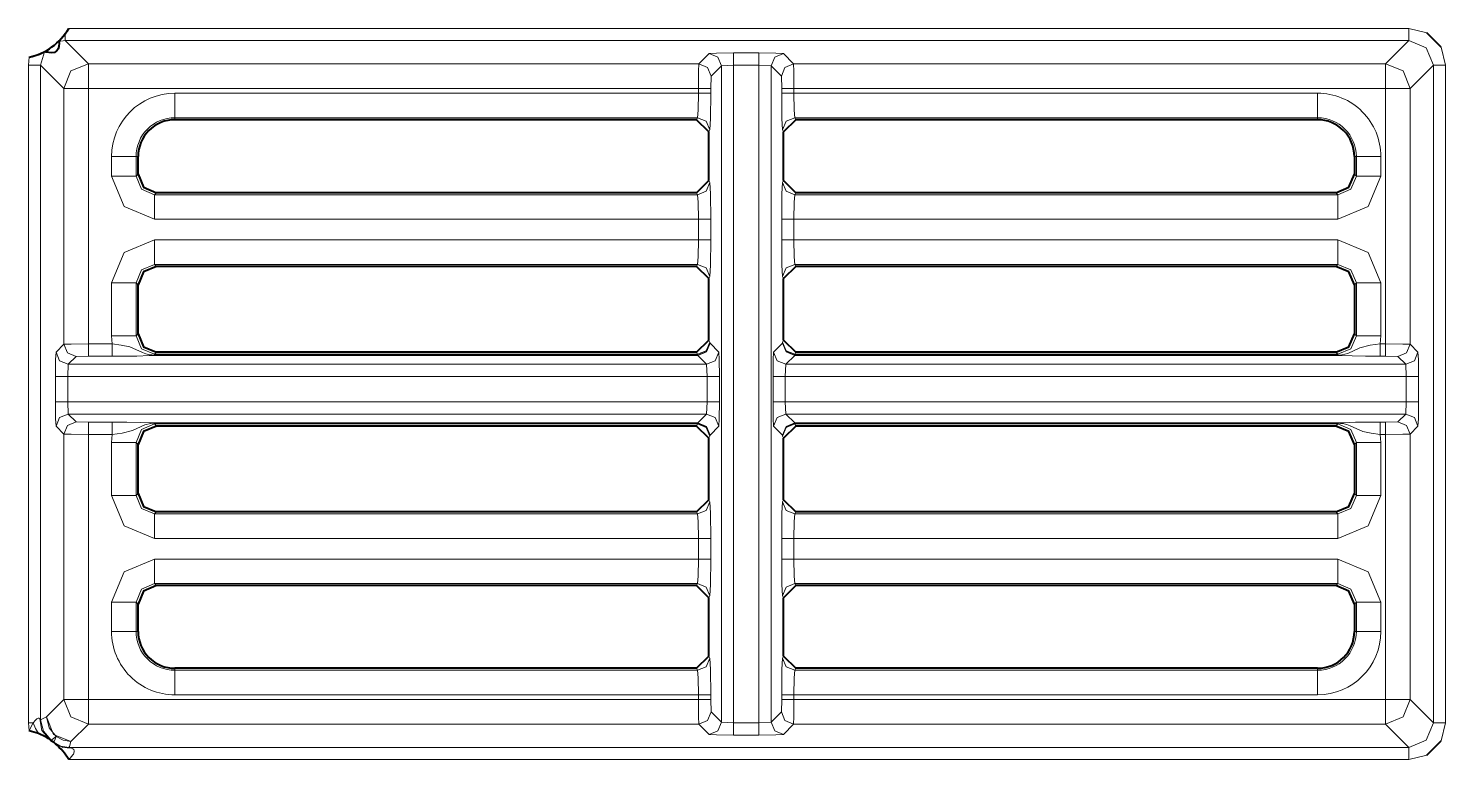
# Model space of a CAD drawing. Header units: millimetres. Extents: x 0 to 2941, y -405 to 1422.
# Drawn here: x 772.1 to 829.8, y 488.2 to 518 of the extents above; entities that cross this region are included whole.
import ezdxf

# ---------------------------------------------------------------- set-up
doc = ezdxf.new("R2010")
doc.units = ezdxf.units.MM
doc.layers.add('FINE', color=9, linetype='Continuous')
doc.layers.add('OUTLINE', color=7, linetype='Continuous')

msp = doc.modelspace()

# ---------------------------------------------------------------- linework, layer by layer
at = {"layer": 'FINE', "lineweight": 9}
for p, q in [((773.724, 517.977), (828.304, 517.977)), ((828.304, 517.977), (829.031, 517.789)), ((773.579, 517.477), (773.324, 517.444)), ((773.579, 517.477), (774.523, 516.534)), ((828.304, 517.477), (773.579, 517.477)), ((772.079, 516.478), (772.115, 516.801)), ((772.737, 517.017), (772.579, 516.478)), ((799.384, 516.534), (799.804, 516.954)), ((800.804, 516.979), (801.829, 516.979)), ((829.616, 517.205), (829.803, 516.478)), ((772.079, 489.703), (772.079, 516.478)), ((772.579, 516.478), (772.579, 489.819)), ((773.523, 515.534), (772.579, 516.478)), ((774.523, 516.534), (799.384, 516.534)), ((800.304, 516.454), (799.884, 516.034)), ((800.804, 516.479), (800.304, 516.454)), ((800.304, 516.454), (800.304, 489.727)), ((800.804, 489.702), (800.804, 516.479)), ((801.829, 516.479), (800.804, 516.479)), ((801.829, 516.479), (801.829, 489.702)), ((802.329, 516.454), (801.829, 516.479)), ((802.749, 516.034), (802.329, 516.454)), ((802.329, 489.727), (802.329, 516.454)), ((829.304, 516.478), (828.36, 515.534)), ((829.304, 489.703), (829.304, 516.478)), ((799.371, 515.534), (774.523, 515.534)), ((774.523, 515.534), (774.523, 505.128)), ((799.371, 515.338), (799.371, 515.534)), ((799.884, 516.034), (799.871, 515.534)), ((799.871, 515.534), (799.871, 515.338)), ((802.762, 515.534), (802.749, 516.034)), ((802.762, 515.338), (802.762, 515.534)), ((803.262, 515.534), (803.262, 515.338)), ((827.36, 515.534), (803.262, 515.534)), ((828.36, 515.534), (828.36, 505.115)), ((778.049, 515.338), (799.371, 515.338)), ((803.262, 515.338), (824.585, 515.338)), ((778.049, 514.34), (778.049, 514.259)), ((799.334, 514.34), (778.049, 514.34)), ((799.293, 514.259), (799.334, 514.34)), ((803.299, 514.34), (803.34, 514.259)), ((824.585, 514.34), (803.299, 514.34)), ((824.585, 514.259), (824.585, 514.34)), ((799.834, 513.84), (799.793, 513.758)), ((802.84, 513.758), (802.799, 513.84)), ((775.469, 511.955), (775.469, 512.758)), ((776.549, 512.758), (776.467, 512.758)), ((776.467, 512.758), (776.467, 511.955)), ((826.166, 512.758), (826.085, 512.758)), ((826.166, 511.955), (826.166, 512.758)), ((827.165, 512.758), (827.165, 511.955)), ((776.467, 511.955), (776.549, 512.036)), ((826.085, 512.036), (826.166, 511.955)), ((799.793, 511.787), (799.834, 511.705)), ((802.799, 511.705), (802.84, 511.787)), ((777.298, 511.287), (777.216, 511.206)), ((777.216, 511.206), (799.334, 511.206)), ((799.334, 511.206), (799.293, 511.287)), ((803.34, 511.287), (803.299, 511.206)), ((803.299, 511.206), (825.417, 511.206)), ((825.417, 511.206), (825.336, 511.287)), ((799.371, 510.207), (777.216, 510.207)), ((799.871, 510.207), (799.871, 509.367)), ((802.762, 509.367), (802.762, 510.207)), ((825.417, 510.207), (803.262, 510.207)), ((803.262, 510.207), (803.262, 509.367)), ((803.262, 509.367), (825.417, 509.367)), ((799.334, 508.369), (777.216, 508.369)), ((777.216, 508.369), (777.298, 508.287)), ((799.293, 508.287), (799.334, 508.369)), ((803.299, 508.369), (803.34, 508.287)), ((825.417, 508.369), (803.299, 508.369)), ((825.336, 508.287), (825.417, 508.369)), ((775.469, 505.455), (775.469, 507.62)), ((799.834, 507.87), (799.793, 507.787)), ((802.84, 507.787), (802.799, 507.87)), ((827.165, 507.62), (827.165, 505.455)), ((774.523, 505.128), (775.499, 505.128)), ((775.499, 505.128), (775.469, 505.455)), ((799.793, 505.287), (799.834, 505.205)), ((799.834, 505.205), (799.842, 505.157)), ((802.434, 504.8), (802.791, 505.157)), ((802.791, 505.157), (802.799, 505.205)), ((802.799, 505.205), (802.84, 505.287)), ((827.165, 505.455), (827.134, 505.128)), ((828.36, 505.115), (828.675, 504.8)), ((774.023, 504.615), (773.708, 504.3)), ((774.523, 504.628), (774.023, 504.615)), ((775.499, 504.628), (774.523, 504.628)), ((777.298, 504.787), (777.216, 504.706)), ((777.216, 504.706), (799.334, 504.706)), ((777.216, 504.674), (799.342, 504.674)), ((799.342, 504.657), (777.216, 504.657)), ((799.334, 504.706), (799.293, 504.787)), ((799.342, 504.674), (799.334, 504.706)), ((799.699, 504.3), (799.342, 504.657)), ((803.291, 504.657), (802.934, 504.3)), ((803.299, 504.706), (803.291, 504.674)), ((803.291, 504.674), (825.417, 504.674)), ((825.417, 504.657), (803.291, 504.657)), ((827.36, 504.628), (827.134, 504.628)), ((827.86, 504.615), (827.36, 504.628)), ((828.175, 504.3), (827.86, 504.615)), ((773.708, 504.3), (773.682, 503.8)), ((799.699, 504.3), (773.708, 504.3)), ((799.725, 503.8), (799.699, 504.3)), ((802.934, 504.3), (802.908, 503.8)), ((828.175, 504.3), (802.934, 504.3)), ((828.201, 503.8), (828.175, 504.3)), ((773.182, 502.774), (773.182, 503.8)), ((773.682, 503.8), (799.725, 503.8)), ((773.682, 503.8), (773.682, 502.774)), ((799.725, 502.774), (799.725, 503.8)), ((800.225, 503.8), (800.225, 502.774)), ((802.409, 502.774), (802.409, 503.8)), ((802.908, 503.8), (828.201, 503.8)), ((828.201, 502.774), (828.201, 503.8)), ((828.701, 503.8), (828.701, 502.774)), ((799.725, 502.774), (773.682, 502.774)), ((773.682, 502.774), (773.708, 502.275)), ((773.708, 502.275), (774.023, 501.959)), ((773.708, 502.275), (799.699, 502.275)), ((799.342, 501.917), (799.699, 502.275)), ((799.699, 502.275), (799.725, 502.774)), ((828.201, 502.774), (802.908, 502.774)), ((802.934, 502.275), (828.175, 502.275)), ((802.934, 502.275), (803.291, 501.917)), ((827.86, 501.959), (828.175, 502.275)), ((828.175, 502.275), (828.201, 502.774)), ((774.023, 501.959), (774.523, 501.947)), ((774.523, 501.947), (775.499, 501.947)), ((777.216, 501.917), (799.342, 501.917)), ((799.342, 501.901), (777.216, 501.901)), ((777.216, 501.869), (777.298, 501.787)), ((799.334, 501.869), (777.216, 501.869)), ((799.293, 501.787), (799.334, 501.869)), ((799.334, 501.869), (799.342, 501.901)), ((800.199, 501.775), (799.842, 501.418)), ((802.791, 501.418), (802.434, 501.775)), ((803.291, 501.917), (825.417, 501.917)), ((825.417, 501.901), (803.291, 501.901)), ((803.291, 501.901), (803.299, 501.869)), ((803.299, 501.869), (803.34, 501.787)), ((825.417, 501.869), (803.299, 501.869)), ((825.336, 501.787), (825.417, 501.869)), ((827.134, 501.947), (827.36, 501.947)), ((827.36, 501.947), (827.86, 501.959)), ((828.675, 501.775), (828.36, 501.46)), ((773.523, 490.647), (773.523, 501.46)), ((774.523, 501.447), (774.523, 490.647)), ((775.499, 501.447), (774.523, 501.447)), ((775.469, 501.12), (775.499, 501.447)), ((775.469, 498.955), (775.469, 501.12)), ((799.834, 501.369), (799.793, 501.287)), ((799.842, 501.418), (799.834, 501.369)), ((802.799, 501.369), (802.791, 501.418)), ((802.84, 501.287), (802.799, 501.369)), ((827.165, 501.12), (827.165, 498.955)), ((827.36, 490.647), (827.36, 501.447)), ((828.36, 501.46), (828.36, 490.647)), ((799.793, 498.787), (799.834, 498.705)), ((802.799, 498.705), (802.84, 498.787)), ((777.298, 498.287), (777.216, 498.206)), ((777.216, 498.206), (799.334, 498.206)), ((799.334, 498.206), (799.293, 498.287)), ((803.34, 498.287), (803.299, 498.206)), ((803.299, 498.206), (825.417, 498.206)), ((825.417, 498.206), (825.336, 498.287)), ((799.371, 497.207), (777.216, 497.207)), ((799.871, 497.207), (799.871, 496.367)), ((802.762, 496.367), (802.762, 497.207)), ((803.262, 497.207), (803.262, 496.367)), ((825.417, 497.207), (803.262, 497.207)), ((803.262, 496.367), (825.417, 496.367)), ((777.216, 495.369), (777.298, 495.287)), ((799.334, 495.369), (777.216, 495.369)), ((799.293, 495.287), (799.334, 495.369)), ((825.336, 495.287), (825.417, 495.369)), ((799.834, 494.869), (799.793, 494.787)), ((802.84, 494.787), (802.799, 494.869)), ((775.469, 493.422), (775.469, 494.62)), ((776.549, 494.538), (776.467, 494.62)), ((776.467, 494.62), (776.467, 493.422)), ((826.166, 494.62), (826.085, 494.538)), ((826.166, 493.422), (826.166, 494.62)), ((827.165, 494.62), (827.165, 493.422)), ((776.467, 493.422), (776.549, 493.422)), ((826.085, 493.422), (826.166, 493.422)), ((799.793, 492.422), (799.834, 492.34)), ((802.799, 492.34), (802.84, 492.422)), ((778.049, 491.922), (778.049, 491.841)), ((803.34, 491.922), (803.299, 491.841)), ((803.299, 491.841), (824.585, 491.841)), ((824.585, 491.841), (824.585, 491.922)), ((799.371, 490.842), (778.049, 490.842)), ((799.371, 490.647), (799.371, 490.842)), ((799.871, 490.842), (799.871, 490.647)), ((802.762, 490.647), (802.762, 490.842)), ((824.585, 490.842), (803.262, 490.842)), ((803.262, 490.842), (803.262, 490.647)), ((772.816, 489.94), (773.523, 490.647)), ((774.523, 490.647), (799.371, 490.647)), ((799.871, 490.647), (799.884, 490.147)), ((799.884, 490.147), (800.304, 489.727)), ((802.329, 489.727), (802.749, 490.147)), ((802.749, 490.147), (802.762, 490.647)), ((803.262, 490.647), (827.36, 490.647)), ((828.36, 490.647), (829.304, 489.703)), ((772.115, 489.379), (772.079, 489.703)), ((774.523, 489.647), (773.816, 488.941)), ((799.384, 489.647), (774.523, 489.647)), ((799.804, 489.227), (799.384, 489.647)), ((801.829, 489.702), (802.329, 489.727)), ((803.249, 489.647), (802.829, 489.227)), ((827.36, 489.647), (803.249, 489.647)), ((801.829, 489.202), (800.804, 489.202)), ((829.031, 488.391), (828.304, 488.204)), ((828.304, 488.204), (773.724, 488.204))]:
    msp.add_line(p, q, dxfattribs=at)
for points in [[(828.304, 517.477), (828.304, 517.628), (828.304, 517.977)], [(773.579, 517.477), (773.579, 517.556), (773.579, 517.755)], [(802.829, 516.954), (803.249, 516.534), (827.36, 516.534), (828.304, 517.477)], [(829.304, 516.478), (829.011, 517.185), (828.304, 517.477)], [(799.804, 516.954), (800.106, 516.972), (800.804, 516.979)], [(799.804, 516.954), (800.157, 516.807), (800.304, 516.454)], [(800.804, 516.979), (800.804, 516.828), (800.804, 516.479)], [(801.829, 516.979), (801.829, 516.828), (801.829, 516.479)], [(801.829, 516.979), (802.527, 516.972), (802.829, 516.954)], [(802.829, 516.954), (802.476, 516.807), (802.329, 516.454)], [(772.579, 516.478), (772.428, 516.478), (772.079, 516.478)], [(773.523, 515.534), (773.816, 516.241), (774.523, 516.534)], [(774.523, 515.534), (774.523, 516.232), (774.523, 516.534)], [(799.371, 515.534), (799.375, 516.232), (799.384, 516.534)], [(799.384, 516.534), (799.737, 516.387), (799.884, 516.034)], [(803.249, 516.534), (802.896, 516.387), (802.749, 516.034)], [(803.249, 516.534), (803.258, 516.232), (803.262, 515.534)], [(827.36, 515.534), (827.36, 516.232), (827.36, 516.534)], [(827.36, 516.534), (828.067, 516.241), (828.36, 515.534)], [(829.803, 516.478), (829.454, 516.478), (829.304, 516.478)], [(829.803, 516.478), (829.803, 489.703), (829.616, 488.976)], [(773.208, 504.8), (773.523, 505.115), (773.523, 515.534)], [(774.523, 515.534), (773.825, 515.534), (773.523, 515.534)], [(799.371, 515.534), (799.72, 515.534), (799.871, 515.534)], [(803.262, 515.534), (802.913, 515.534), (802.762, 515.534)], [(827.134, 505.128), (827.36, 505.128), (827.36, 515.534)], [(828.36, 515.534), (828.058, 515.534), (827.36, 515.534)], [(778.049, 514.34), (778.049, 514.65), (778.049, 515.338)], [(799.334, 514.34), (799.36, 514.65), (799.371, 515.338)], [(799.371, 515.338), (799.72, 515.338), (799.871, 515.338)], [(799.871, 515.338), (799.86, 514.306), (799.834, 513.84)], [(803.262, 515.338), (802.913, 515.338), (802.762, 515.338)], [(802.799, 513.84), (802.773, 514.306), (802.762, 515.338)], [(803.262, 515.338), (803.273, 514.65), (803.299, 514.34)], [(824.585, 514.34), (824.585, 514.65), (824.585, 515.338)], [(799.334, 514.34), (799.687, 514.193), (799.834, 513.84)], [(803.299, 514.34), (802.946, 514.193), (802.799, 513.84)], [(776.467, 512.758), (776.157, 512.758), (775.469, 512.758)], [(827.165, 512.758), (826.476, 512.758), (826.166, 512.758)], [(776.467, 511.955), (776.157, 511.955), (775.469, 511.955)], [(777.216, 510.207), (775.98, 510.719), (775.469, 511.955)], [(776.467, 511.955), (776.685, 511.424), (777.216, 511.206)], [(799.834, 511.705), (799.687, 511.352), (799.334, 511.206)], [(799.834, 511.705), (799.86, 511.24), (799.871, 510.207)], [(802.762, 510.207), (802.773, 511.24), (802.799, 511.705)], [(802.799, 511.705), (802.946, 511.352), (803.299, 511.206)], [(825.417, 511.206), (825.948, 511.424), (826.166, 511.955)], [(827.165, 511.955), (826.653, 510.719), (825.417, 510.207)], [(827.165, 511.955), (826.476, 511.955), (826.166, 511.955)], [(777.216, 510.207), (777.216, 510.896), (777.216, 511.206)], [(799.371, 510.207), (799.36, 510.896), (799.334, 511.206)], [(803.299, 511.206), (803.273, 510.896), (803.262, 510.207)], [(825.417, 510.207), (825.417, 510.896), (825.417, 511.206)], [(777.216, 509.367), (799.371, 509.367), (799.371, 510.207)], [(799.371, 510.207), (799.72, 510.207), (799.871, 510.207)], [(802.762, 510.207), (802.913, 510.207), (803.262, 510.207)], [(775.469, 507.62), (775.98, 508.856), (777.216, 509.367)], [(777.216, 509.367), (777.216, 508.679), (777.216, 508.369)], [(799.334, 508.369), (799.36, 508.679), (799.371, 509.367)], [(799.371, 509.367), (799.72, 509.367), (799.871, 509.367)], [(799.871, 509.367), (799.86, 508.335), (799.834, 507.87)], [(802.762, 509.367), (802.913, 509.367), (803.262, 509.367)], [(802.799, 507.87), (802.773, 508.335), (802.762, 509.367)], [(803.262, 509.367), (803.273, 508.679), (803.299, 508.369)], [(825.417, 509.367), (825.417, 508.679), (825.417, 508.369)], [(825.417, 509.367), (826.653, 508.856), (827.165, 507.62)], [(777.216, 508.369), (776.685, 508.151), (776.467, 507.62)], [(799.334, 508.369), (799.687, 508.222), (799.834, 507.87)], [(802.799, 507.87), (802.946, 508.222), (803.299, 508.369)], [(826.166, 507.62), (825.948, 508.151), (825.417, 508.369)], [(775.469, 507.62), (776.157, 507.62), (776.467, 507.62)], [(776.549, 507.538), (776.467, 507.62), (776.467, 505.455), (776.549, 505.536)], [(826.085, 505.536), (826.166, 505.455), (826.166, 507.62), (826.085, 507.538)], [(826.166, 507.62), (826.476, 507.62), (827.165, 507.62)], [(773.523, 505.115), (773.825, 505.124), (774.523, 505.128)], [(773.523, 505.115), (773.67, 504.762), (774.023, 504.615)], [(774.523, 505.128), (774.523, 504.779), (774.523, 504.628)], [(775.469, 505.455), (776.157, 505.455), (776.467, 505.455)], [(775.499, 505.128), (775.499, 504.779), (775.499, 504.628)], [(775.499, 505.128), (775.863, 505.085), (776.206, 505.007), (776.724, 504.782), (776.861, 504.731), (776.968, 504.702), (777.113, 504.679), (777.183, 504.674), (777.216, 504.674)], [(776.467, 505.455), (776.685, 504.924), (777.216, 504.706)], [(799.834, 505.205), (799.687, 504.853), (799.334, 504.706)], [(799.842, 505.157), (799.694, 504.817), (799.342, 504.674)], [(799.842, 505.157), (799.695, 504.804), (799.342, 504.657)], [(799.842, 505.157), (800.199, 504.8), (800.217, 504.498), (800.225, 503.8)], [(803.291, 504.674), (802.939, 504.817), (802.791, 505.157)], [(803.291, 504.657), (802.938, 504.804), (802.791, 505.157)], [(803.299, 504.706), (802.946, 504.853), (802.799, 505.205)], [(825.417, 504.706), (825.948, 504.924), (826.166, 505.455)], [(825.417, 504.674), (825.487, 504.676), (825.574, 504.685), (825.814, 504.745), (826.314, 504.967), (826.727, 505.078), (827.134, 505.128)], [(826.166, 505.455), (826.476, 505.455), (827.165, 505.455)], [(827.134, 505.128), (827.134, 504.779), (827.134, 504.628)], [(827.36, 505.128), (827.36, 504.779), (827.36, 504.628)], [(827.36, 505.128), (828.058, 505.124), (828.36, 505.115)], [(828.36, 505.115), (828.213, 504.762), (827.86, 504.615)], [(773.182, 503.8), (773.19, 504.498), (773.208, 504.8)], [(773.208, 504.8), (773.354, 504.447), (773.708, 504.3)], [(777.216, 504.657), (777.204, 504.657), (777.177, 504.657), (777.117, 504.656), (777.068, 504.654), (776.994, 504.652), (776.5, 504.637), (776.029, 504.631), (775.499, 504.628)], [(777.216, 504.706), (777.216, 504.695), (777.216, 504.674)], [(777.216, 504.674), (777.216, 504.662), (777.216, 504.657)], [(799.342, 504.657), (799.342, 504.662), (799.342, 504.674)], [(800.199, 504.8), (800.053, 504.447), (799.699, 504.3)], [(802.409, 503.8), (802.416, 504.498), (802.434, 504.8)], [(802.934, 504.3), (802.581, 504.447), (802.434, 504.8)], [(803.291, 504.674), (803.291, 504.662), (803.291, 504.657)], [(803.34, 504.787), (803.299, 504.706), (825.417, 504.706), (825.336, 504.787)], [(825.417, 504.706), (825.417, 504.695), (825.417, 504.674)], [(825.417, 504.674), (825.417, 504.662), (825.417, 504.657)], [(827.134, 504.628), (826.542, 504.631), (825.994, 504.641), (825.586, 504.653), (825.478, 504.657), (825.444, 504.657), (825.417, 504.657)], [(828.675, 504.8), (828.529, 504.447), (828.175, 504.3)], [(828.675, 504.8), (828.693, 504.498), (828.701, 503.8)], [(773.182, 503.8), (773.333, 503.8), (773.682, 503.8)], [(800.225, 503.8), (800.074, 503.8), (799.725, 503.8)], [(802.908, 503.8), (802.559, 503.8), (802.409, 503.8)], [(802.908, 503.8), (802.908, 502.774), (802.934, 502.275)], [(828.701, 503.8), (828.55, 503.8), (828.201, 503.8)], [(773.182, 502.774), (773.333, 502.774), (773.682, 502.774)], [(773.523, 501.46), (773.208, 501.775), (773.19, 502.077), (773.182, 502.774)], [(773.208, 501.775), (773.354, 502.128), (773.708, 502.275)], [(800.199, 501.775), (800.053, 502.128), (799.699, 502.275)], [(800.225, 502.774), (800.074, 502.774), (799.725, 502.774)], [(800.225, 502.774), (800.217, 502.077), (800.199, 501.775)], [(802.908, 502.774), (802.559, 502.774), (802.409, 502.774)], [(802.434, 501.775), (802.416, 502.077), (802.409, 502.774)], [(802.934, 502.275), (802.581, 502.128), (802.434, 501.775)], [(828.675, 501.775), (828.529, 502.128), (828.175, 502.275)], [(828.701, 502.774), (828.55, 502.774), (828.201, 502.774)], [(828.701, 502.774), (828.693, 502.077), (828.675, 501.775)], [(773.523, 501.46), (773.67, 501.813), (774.023, 501.959)], [(774.523, 501.447), (774.523, 501.796), (774.523, 501.947)], [(775.499, 501.447), (775.499, 501.796), (775.499, 501.947)], [(775.499, 501.947), (776.091, 501.944), (776.639, 501.934), (777.047, 501.921), (777.155, 501.918), (777.189, 501.918), (777.216, 501.917)], [(777.216, 501.901), (777.146, 501.899), (777.059, 501.89), (776.82, 501.83), (776.32, 501.608), (775.906, 501.497), (775.499, 501.447)], [(777.216, 501.869), (776.685, 501.651), (776.467, 501.12)], [(777.216, 501.901), (777.216, 501.913), (777.216, 501.917)], [(777.216, 501.901), (777.216, 501.88), (777.216, 501.869)], [(799.834, 501.369), (799.687, 501.722), (799.334, 501.869)], [(799.842, 501.418), (799.695, 501.771), (799.342, 501.917)], [(799.342, 501.901), (799.342, 501.913), (799.342, 501.917)], [(799.842, 501.418), (799.694, 501.758), (799.342, 501.901)], [(803.291, 501.917), (802.938, 501.771), (802.791, 501.418)], [(803.291, 501.901), (802.939, 501.758), (802.791, 501.418)], [(803.299, 501.869), (802.946, 501.722), (802.799, 501.369)], [(803.291, 501.917), (803.291, 501.913), (803.291, 501.901)], [(825.417, 501.917), (825.43, 501.917), (825.457, 501.918), (825.516, 501.919), (825.565, 501.921), (825.639, 501.923), (826.133, 501.937), (826.604, 501.944), (827.134, 501.947)], [(825.417, 501.901), (825.417, 501.913), (825.417, 501.917)], [(825.417, 501.901), (825.417, 501.88), (825.417, 501.869)], [(827.134, 501.447), (826.77, 501.49), (826.427, 501.568), (825.909, 501.793), (825.772, 501.844), (825.666, 501.873), (825.52, 501.896), (825.45, 501.9), (825.417, 501.901)], [(826.166, 501.12), (825.948, 501.651), (825.417, 501.869)], [(827.134, 501.447), (827.134, 501.796), (827.134, 501.947)], [(827.36, 501.447), (827.36, 501.796), (827.36, 501.947)], [(828.36, 501.46), (828.213, 501.813), (827.86, 501.959)], [(774.523, 501.447), (773.825, 501.451), (773.523, 501.46)], [(775.469, 501.12), (776.157, 501.12), (776.467, 501.12)], [(776.549, 501.038), (776.467, 501.12), (776.467, 498.955), (776.549, 499.036)], [(826.085, 499.036), (826.166, 498.955), (826.166, 501.12), (826.085, 501.038)], [(826.166, 501.12), (826.476, 501.12), (827.165, 501.12)], [(827.36, 501.447), (827.134, 501.447), (827.165, 501.12)], [(828.36, 501.46), (828.058, 501.451), (827.36, 501.447)], [(775.469, 498.955), (776.157, 498.955), (776.467, 498.955)], [(777.216, 497.207), (775.98, 497.719), (775.469, 498.955)], [(776.467, 498.955), (776.685, 498.424), (777.216, 498.206)], [(825.417, 498.206), (825.948, 498.424), (826.166, 498.955)], [(827.165, 498.955), (826.653, 497.719), (825.417, 497.207)], [(826.166, 498.955), (826.476, 498.955), (827.165, 498.955)], [(777.216, 498.206), (777.216, 497.896), (777.216, 497.207)], [(799.834, 498.705), (799.687, 498.353), (799.334, 498.206)], [(799.371, 497.207), (799.36, 497.896), (799.334, 498.206)], [(799.834, 498.705), (799.86, 498.24), (799.871, 497.207)], [(802.762, 497.207), (802.773, 498.24), (802.799, 498.705)], [(803.299, 498.206), (802.946, 498.353), (802.799, 498.705)], [(803.299, 498.206), (803.273, 497.896), (803.262, 497.207)], [(825.417, 498.206), (825.417, 497.896), (825.417, 497.207)], [(777.216, 496.367), (799.371, 496.367), (799.371, 497.207)], [(799.871, 497.207), (799.72, 497.207), (799.371, 497.207)], [(803.262, 497.207), (802.913, 497.207), (802.762, 497.207)], [(775.469, 494.62), (775.98, 495.856), (777.216, 496.367)], [(777.216, 496.367), (777.216, 495.679), (777.216, 495.369)], [(799.334, 495.369), (799.36, 495.679), (799.371, 496.367)], [(799.371, 496.367), (799.72, 496.367), (799.871, 496.367)], [(799.871, 496.367), (799.86, 495.335), (799.834, 494.869)], [(802.762, 496.367), (802.913, 496.367), (803.262, 496.367)], [(802.799, 494.869), (802.773, 495.335), (802.762, 496.367)], [(803.262, 496.367), (803.273, 495.679), (803.299, 495.369)], [(825.417, 496.367), (825.417, 495.679), (825.417, 495.369)], [(825.417, 496.367), (826.653, 495.856), (827.165, 494.62)], [(777.216, 495.369), (776.685, 495.151), (776.467, 494.62)], [(799.334, 495.369), (799.687, 495.222), (799.834, 494.869)], [(802.799, 494.869), (802.946, 495.222), (803.299, 495.369)], [(825.417, 495.369), (803.299, 495.369), (803.34, 495.287)], [(826.166, 494.62), (825.948, 495.151), (825.417, 495.369)], [(775.469, 494.62), (776.157, 494.62), (776.467, 494.62)], [(827.165, 494.62), (826.476, 494.62), (826.166, 494.62)], [(776.467, 493.422), (776.157, 493.422), (775.469, 493.422)], [(826.166, 493.422), (826.476, 493.422), (827.165, 493.422)], [(778.049, 491.841), (799.334, 491.841), (799.293, 491.922)], [(778.049, 491.841), (778.049, 491.531), (778.049, 490.842)], [(799.834, 492.34), (799.687, 491.988), (799.334, 491.841)], [(799.371, 490.842), (799.36, 491.531), (799.334, 491.841)], [(799.834, 492.34), (799.86, 491.875), (799.871, 490.842)], [(802.762, 490.842), (802.773, 491.875), (802.799, 492.34)], [(803.299, 491.841), (802.946, 491.988), (802.799, 492.34)], [(803.299, 491.841), (803.273, 491.531), (803.262, 490.842)], [(824.585, 491.841), (824.585, 491.531), (824.585, 490.842)], [(799.871, 490.842), (799.72, 490.842), (799.371, 490.842)], [(803.262, 490.842), (802.913, 490.842), (802.762, 490.842)], [(774.523, 489.647), (773.816, 489.94), (773.523, 490.647)], [(774.523, 490.647), (773.825, 490.647), (773.523, 490.647)], [(774.523, 489.647), (774.523, 489.949), (774.523, 490.647)], [(799.371, 490.647), (799.72, 490.647), (799.871, 490.647)], [(799.384, 489.647), (799.375, 489.949), (799.371, 490.647)], [(799.384, 489.647), (799.737, 489.794), (799.884, 490.147)], [(803.249, 489.647), (802.896, 489.794), (802.749, 490.147)], [(803.262, 490.647), (802.913, 490.647), (802.762, 490.647)], [(803.262, 490.647), (803.258, 489.949), (803.249, 489.647)], [(827.36, 489.647), (827.36, 489.949), (827.36, 490.647)], [(828.36, 490.647), (828.067, 489.94), (827.36, 489.647)], [(828.36, 490.647), (828.058, 490.647), (827.36, 490.647)], [(772.275, 489.703), (772.179, 489.703), (772.079, 489.703)], [(772.115, 489.379), (772.118, 489.387), (772.275, 489.703)], [(772.275, 489.703), (772.365, 489.812), (772.419, 489.863), (772.473, 489.894), (772.482, 489.897), (772.517, 489.896), (772.544, 489.875), (772.548, 489.868), (772.555, 489.855), (772.574, 489.825), (772.579, 489.819)], [(772.275, 489.703), (772.373, 489.476), (772.49, 489.264)], [(772.548, 489.868), (772.634, 489.389), (772.936, 489.032)], [(772.579, 489.819), (772.763, 489.913), (772.816, 489.94)], [(772.579, 489.819), (772.693, 489.357), (773.006, 489)], [(773.216, 489.141), (772.922, 489.493), (772.816, 489.94)], [(772.816, 489.94), (773.109, 489.234), (773.816, 488.941)], [(773.735, 488.704), (828.304, 488.704), (827.36, 489.647)], [(799.804, 489.227), (800.157, 489.374), (800.304, 489.727)], [(800.304, 489.727), (800.804, 489.702), (801.829, 489.702)], [(800.804, 489.202), (800.804, 489.353), (800.804, 489.702)], [(801.829, 489.202), (801.829, 489.353), (801.829, 489.702)], [(802.829, 489.227), (802.476, 489.374), (802.329, 489.727)], [(828.304, 488.704), (829.011, 488.996), (829.304, 489.703)], [(829.803, 489.703), (829.454, 489.703), (829.304, 489.703)], [(773.216, 489.141), (773.047, 489.028), (773.006, 489), (772.953, 489.023), (772.936, 489.032)], [(773.118, 488.917), (773.14, 488.966), (773.216, 489.141)], [(773.216, 489.141), (773.5, 488.992), (773.816, 488.941)], [(773.816, 488.941), (773.75, 488.744), (773.735, 488.704)], [(800.804, 489.202), (800.106, 489.209), (799.804, 489.227)], [(802.829, 489.227), (802.527, 489.209), (801.829, 489.202)], [(773.184, 488.846), (773.158, 488.872), (773.118, 488.917)], [(773.118, 488.917), (773.409, 488.758), (773.735, 488.704)], [(773.184, 488.846), (773.483, 488.693), (773.832, 488.672)], [(773.832, 488.672), (773.89, 488.646), (773.93, 488.61), (773.949, 488.56), (773.947, 488.517), (773.914, 488.431), (773.895, 488.398), (773.78, 488.258), (773.733, 488.212), (773.724, 488.204)], [(773.735, 488.704), (773.744, 488.699), (773.776, 488.689), (773.832, 488.672)], [(828.304, 488.204), (828.304, 488.552), (828.304, 488.704)]]:
    msp.add_lwpolyline(points, dxfattribs=at)
for points in [[(778.049, 515.338, 0.414204), (775.469, 512.758)], [(827.165, 512.758, 0.414223), (824.585, 515.338)], [(778.049, 514.34, 0.414245), (776.467, 512.758)], [(826.166, 512.758, 0.414182), (824.585, 514.34)], [(775.469, 493.422, 0.414223), (778.049, 490.842)], [(776.467, 493.422, 0.414245), (778.049, 491.841)], [(824.585, 491.841, 0.414182), (826.166, 493.422)], [(824.585, 490.842, 0.414204), (827.165, 493.422)]]:
    msp.add_lwpolyline(points, format="xyb", dxfattribs=at)
at = {"layer": 'OUTLINE', "lineweight": 40}
for p, q in [((773.579, 517.755), (773.724, 517.977)), ((829.616, 517.205), (829.031, 517.789)), ((799.293, 514.259), (778.049, 514.259)), ((799.793, 513.758), (799.293, 514.259)), ((799.793, 511.787), (799.793, 513.758)), ((803.34, 514.259), (802.84, 513.758)), ((802.84, 511.787), (802.84, 513.758)), ((824.585, 514.259), (803.34, 514.259)), ((776.549, 512.036), (776.549, 512.758)), ((826.085, 512.758), (826.085, 512.036)), ((799.293, 511.287), (799.793, 511.787)), ((802.84, 511.787), (803.34, 511.287)), ((799.293, 511.287), (777.298, 511.287)), ((825.336, 511.287), (803.34, 511.287)), ((799.293, 508.287), (777.298, 508.287)), ((799.793, 507.787), (799.293, 508.287)), ((803.34, 508.287), (802.84, 507.787)), ((825.336, 508.287), (803.34, 508.287)), ((776.549, 505.536), (776.549, 507.538)), ((799.793, 505.287), (799.793, 507.787)), ((802.84, 505.287), (802.84, 507.787)), ((826.085, 507.538), (826.085, 505.536)), ((799.293, 504.787), (799.793, 505.287)), ((802.84, 505.287), (803.34, 504.787)), ((799.293, 504.787), (777.298, 504.787)), ((825.336, 504.787), (803.34, 504.787)), ((799.293, 501.787), (777.298, 501.787)), ((799.793, 501.287), (799.293, 501.787)), ((803.34, 501.787), (802.84, 501.287)), ((825.336, 501.787), (803.34, 501.787)), ((799.793, 498.787), (799.793, 501.287)), ((802.84, 498.787), (802.84, 501.287)), ((776.549, 499.036), (776.549, 501.038)), ((826.085, 501.038), (826.085, 499.036)), ((799.293, 498.287), (799.793, 498.787)), ((802.84, 498.787), (803.34, 498.287)), ((799.293, 498.287), (777.298, 498.287)), ((825.336, 498.287), (803.34, 498.287)), ((799.293, 495.287), (777.298, 495.287)), ((799.793, 494.787), (799.293, 495.287)), ((803.34, 495.287), (802.84, 494.787)), ((825.336, 495.287), (803.34, 495.287)), ((799.793, 492.422), (799.793, 494.787)), ((802.84, 492.422), (802.84, 494.787)), ((776.549, 493.422), (776.549, 494.538)), ((826.085, 494.538), (826.085, 493.422)), ((799.293, 491.922), (799.793, 492.422)), ((802.84, 492.422), (803.34, 491.922)), ((799.293, 491.922), (778.049, 491.922)), ((824.585, 491.922), (803.34, 491.922)), ((829.031, 488.391), (829.616, 488.976))]:
    msp.add_line(p, q, dxfattribs=at)
for points in [[(772.115, 516.801, 0.207918), (773.724, 517.977)], [(778.049, 514.258, 0.414214), (776.549, 512.758)], [(826.085, 512.758, 0.41423), (824.585, 514.258)], [(776.549, 493.422, 0.414214), (778.049, 491.922)], [(824.585, 491.922, 0.414197), (826.085, 493.422)], [(773.185, 488.846, 0.031277), (772.936, 489.032, 0.050609), (772.49, 489.264, 0.039883), (772.115, 489.379)], [(773.724, 488.204, 0.08439), (773.185, 488.846)]]:
    msp.add_lwpolyline(points, format="xyb", dxfattribs=at)
for points in [[(773.324, 517.444), (773.331, 517.379), (773.326, 517.233), (773.297, 517.139), (773.242, 517.062), (773.229, 517.05), (773.222, 517.045), (773.22, 517.043), (773.217, 517.041), (773.215, 517.039), (773.212, 517.037), (773.209, 517.035), (773.201, 517.029), (773.181, 517.018), (773.138, 516.999), (773.04, 516.978), (772.786, 517.004), (772.737, 517.017)], [(773.324, 517.444), (773.336, 517.46), (773.382, 517.511), (773.496, 517.645), (773.579, 517.755)], [(772.115, 516.801), (772.356, 516.867), (772.54, 516.933), (772.672, 516.989), (772.721, 517.011), (772.737, 517.017)], [(776.549, 512.036), (776.768, 511.507), (777.298, 511.287)], [(825.336, 511.287), (825.865, 511.507), (826.085, 512.036)], [(777.298, 508.287), (776.768, 508.068), (776.549, 507.538)], [(826.085, 507.538), (825.865, 508.068), (825.336, 508.287)], [(776.549, 505.536), (776.768, 505.007), (777.298, 504.787)], [(825.336, 504.787), (825.865, 505.007), (826.085, 505.536)], [(777.298, 501.787), (776.768, 501.568), (776.549, 501.038)], [(826.085, 501.038), (825.865, 501.568), (825.336, 501.787)], [(776.549, 499.036), (776.768, 498.507), (777.298, 498.287)], [(825.336, 498.287), (825.865, 498.507), (826.085, 499.036)], [(777.298, 495.287), (776.768, 495.068), (776.549, 494.538)], [(826.085, 494.538), (825.865, 495.068), (825.336, 495.287)]]:
    msp.add_lwpolyline(points, dxfattribs=at)

doc.saveas('drawing.dxf')
